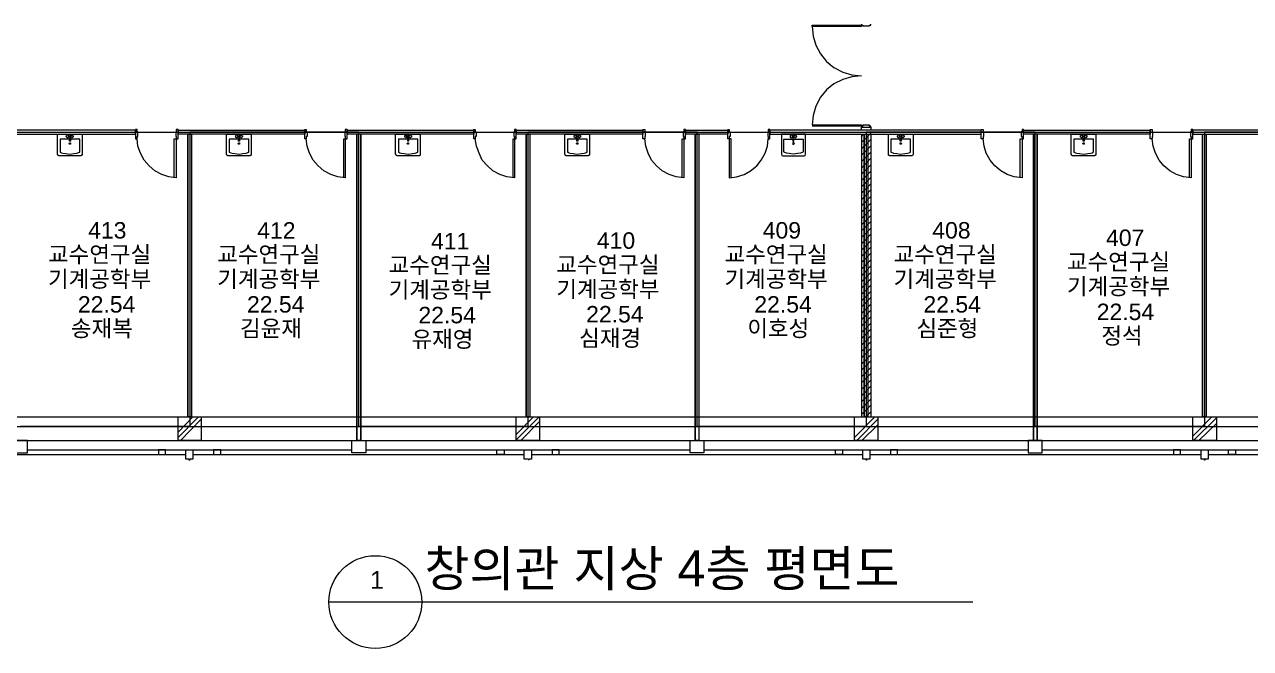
# Model space of a CAD drawing. Header units: millimetres. Extents: x -750 to 99069, y 12094 to 66109.
# Drawn here: x 36556 to 62646, y 12094 to 25368 of the extents above; entities that cross this region are included whole.
import ezdxf

# ---------------------------------------------------------------- set-up
doc = ezdxf.new("R2010")
doc.units = ezdxf.units.MM
doc.layers.add('PDF_문자', color=7, linetype='Continuous')
doc.layers.add('PDF_형상', color=7, linetype='Continuous')
doc.styles.add('PDF 맑은고딕', font='Arial.ttf')
doc.styles.add('PDF 맑은고딕Semilight', font='Arial.ttf')

msp = doc.modelspace()

# ---------------------------------------------------------------- linework, layer by layer
at = {"layer": 'PDF_형상', "lineweight": 5}
for points in [[(11480, 25715), (11480, 26211), (10974, 26211), (10974, 25715), (11480, 25715), (11480, 17021), (90266, 17021), (90266, 26112)], [(53316, 25358), (54367, 25358), (54397, 25358), (54397, 25339), (54536, 25339), (54536, 25358), (54566, 25358), (54566, 25378)], [(54367, 25378), (54367, 25358), (54367, 25329), (53316, 25329), (53336, 25121), (53396, 24932), (53495, 24744), (53624, 24585), (53782, 24456), (53971, 24357), (54159, 24298), (54367, 24278), (54159, 24258), (53971, 24199), (53782, 24109), (53624, 23980), (53495, 23822), (53396, 23633), (53336, 23435), (53316, 23237), (54367, 23237), (54367, 23207), (54367, 23187)], [(53316, 25358), (53316, 25329), (53316, 25358)], [(54367, 23118), (54367, 23187), (54566, 23187), (54566, 23207), (54536, 23207), (54536, 23227), (54397, 23227), (54397, 23207), (54367, 23207), (53316, 23207)], [(18479, 23078), (22078, 23078), (25676, 23078), (29275, 23078), (32874, 23078), (36473, 23078), (40071, 23078), (43670, 23078), (47269, 23078), (50868, 23078), (54466, 23078), (58065, 23078), (61664, 23078), (68862, 23078)], [(38921, 23039), (38921, 23118), (36225, 23118), (36225, 23039), (38921, 23039), (38921, 23138), (38921, 22939), (38951, 22939), (38951, 22989), (38971, 22989), (38971, 23088), (38951, 23088), (38951, 23138), (38921, 23138)], [(68862, 23078), (61664, 23078), (61664, 16813), (58065, 16813), (58065, 23078), (54466, 23078), (54466, 16813), (50868, 16813), (50868, 23078), (47269, 23078), (47269, 16813), (43670, 16813), (43670, 23078), (40071, 23078), (40071, 16813), (36473, 16813)], [(36473, 23078), (40071, 23078), (40071, 16813), (43670, 16813), (43670, 23078), (47269, 23078), (47269, 16813), (50868, 16813), (50868, 23078), (54466, 23078), (54466, 16813), (58065, 16813), (58065, 23078), (61664, 23078), (61664, 16813), (68862, 16813)], [(42520, 23138), (42520, 23039), (39824, 23039), (39824, 23118), (42520, 23118), (42520, 23039)], [(39824, 23138), (39824, 23039)], [(40032, 23039), (40032, 17021)], [(40111, 23039), (40111, 17021)], [(46119, 23138), (46119, 23039), (43422, 23039), (43422, 23118), (46119, 23118), (46119, 23039)], [(43422, 23138), (43422, 23039)], [(43710, 16515), (43710, 23039), (43631, 23039), (43631, 16515)], [(43710, 23039), (43710, 16515), (43631, 16515), (43631, 23039)], [(47021, 23138), (47021, 23039), (47021, 23118), (49718, 23118), (49718, 23039), (47021, 23039)], [(47229, 23039), (47229, 17021)], [(47309, 23039), (47309, 17021)], [(49718, 23138), (49718, 23039)], [(51522, 23138), (51522, 23039), (50620, 23039), (50620, 23118), (51522, 23118), (51522, 23039)], [(50620, 23138), (50620, 23039)], [(50828, 23039), (50828, 16515)], [(50907, 23039), (50907, 16515)], [(52414, 23138), (52414, 23039)], [(54367, 22860), (54566, 23058)], [(54367, 22989), (54407, 23039)], [(54367, 23039), (54367, 17021)], [(54427, 23039), (54427, 17021)], [(54506, 23039), (54506, 17021)], [(54566, 23187), (54566, 23118)], [(54566, 23039), (54566, 17021)], [(60514, 23138), (60514, 23039), (57817, 23039), (57817, 23118), (60514, 23118), (60514, 23039)], [(58105, 16515), (58105, 23039), (58026, 23039), (58026, 16515)], [(58105, 23039), (58105, 16515), (58026, 16515), (58026, 23039)], [(61416, 23138), (61416, 23039)], [(61624, 23039), (61624, 17021)], [(61704, 23039), (61704, 17021)], [(37504, 22930), (37315, 22930), (37315, 22662), (37315, 22652), (37345, 22642), (37375, 22632), (37434, 22622), (37524, 22612), (37603, 22622), (37672, 22632), (37692, 22642), (37722, 22652), (37732, 22652), (37732, 22662), (37732, 22930), (37533, 22930)], [(39744, 22107), (39744, 22939), (39784, 22939), (39784, 22107), (39625, 22126), (39477, 22176), (39328, 22255), (39209, 22364), (39100, 22483), (39021, 22632), (38971, 22781), (38951, 22939)], [(41112, 22930), (40914, 22930), (40914, 22662), (40914, 22652), (40944, 22642), (40974, 22632), (41033, 22622), (41122, 22612), (41202, 22622), (41271, 22632), (41291, 22642), (41321, 22652), (41331, 22652), (41331, 22662), (41331, 22930), (41132, 22930)], [(43353, 22107), (43353, 22939), (43383, 22939), (43383, 22107), (43224, 22126), (43075, 22176), (42927, 22255), (42808, 22364), (42699, 22483), (42619, 22632), (42570, 22781), (42550, 22939)], [(44711, 22930), (44513, 22930), (44513, 22662), (44513, 22652), (44523, 22652), (44543, 22642), (44572, 22632), (44632, 22622), (44721, 22612), (44810, 22622), (44870, 22632), (44890, 22642), (44919, 22652), (44929, 22652), (44929, 22662), (44929, 22930), (44731, 22930)], [(46952, 22107), (46952, 22939), (46981, 22939), (46981, 22107), (46823, 22126), (46674, 22176), (46525, 22255), (46406, 22364), (46297, 22483), (46228, 22632), (46178, 22781), (46149, 22939)], [(48310, 22930), (48112, 22930), (48112, 22662), (48112, 22652), (48122, 22652), (48141, 22642), (48171, 22632), (48231, 22622), (48320, 22612), (48409, 22622), (48469, 22632), (48498, 22642), (48518, 22652), (48528, 22652), (48528, 22662), (48528, 22930), (48330, 22930)], [(50550, 22107), (50550, 22939), (50590, 22939), (50590, 22107), (50422, 22126), (50273, 22176), (50124, 22255), (50005, 22364), (49896, 22483), (49827, 22632), (49777, 22781), (49757, 22939)], [(51591, 22107), (51591, 22939), (51552, 22939), (51552, 22107), (51710, 22126), (51869, 22176), (52008, 22255), (52137, 22364), (52236, 22483), (52315, 22632), (52365, 22781), (52385, 22939)], [(52930, 22930), (53128, 22930), (53128, 22662), (53118, 22652), (53069, 22632), (53009, 22622), (52920, 22612), (52831, 22622), (52771, 22632), (52722, 22652), (52712, 22662), (52712, 22930), (52910, 22930)], [(54367, 22721), (54566, 22920)], [(54367, 22592), (54566, 22791)], [(55190, 22930), (54992, 22930), (54992, 22662), (54992, 22652), (55002, 22652), (55032, 22642), (55051, 22632), (55121, 22622), (55200, 22612), (55289, 22622), (55349, 22632), (55379, 22642), (55408, 22652), (55408, 22662), (55408, 22930), (55220, 22930)], [(57748, 22107), (57748, 22939), (57788, 22939), (57788, 22107), (57619, 22126), (57470, 22176), (57332, 22255), (57203, 22364), (57104, 22483), (57024, 22632), (56975, 22781), (56955, 22939)], [(59086, 22930), (58888, 22930), (58888, 22662), (58888, 22652), (58898, 22652), (58918, 22642), (58948, 22632), (59007, 22622), (59096, 22612), (59186, 22622), (59245, 22632), (59275, 22642), (59295, 22652), (59304, 22652), (59304, 22662), (59304, 22930), (59106, 22930)], [(61347, 22107), (61347, 22939), (61386, 22939), (61386, 22107), (61218, 22126), (61069, 22176), (60930, 22255), (60801, 22364), (60702, 22483), (60623, 22632), (60573, 22781), (60554, 22939)], [(54367, 22454), (54566, 22652)], [(54367, 22315), (54566, 22523)], [(54367, 22186), (54566, 22384)], [(54367, 22047), (54566, 22245)], [(54367, 21918), (54566, 22117)], [(54367, 21780), (54566, 21978)], [(54367, 21641), (54566, 21849)], [(54367, 21512), (54566, 21710)], [(54367, 21373), (54566, 21571)], [(54367, 21244), (54566, 21442)], [(54367, 21105), (54566, 21304)], [(54367, 20976), (54566, 21175)], [(54367, 20838), (54566, 21036)], [(54367, 20699), (54566, 20907)], [(54367, 20570), (54566, 20768)], [(54367, 20431), (54566, 20629)], [(54367, 20302), (54566, 20501)], [(54367, 20164), (54566, 20362)], [(54367, 20025), (54566, 20233)], [(54367, 19896), (54566, 20094)], [(54367, 19757), (54566, 19955)], [(54367, 19628), (54566, 19826)], [(54367, 19489), (54566, 19688)], [(54367, 19361), (54566, 19559)], [(54367, 19222), (54566, 19420)], [(54367, 19083), (54566, 19291)], [(54367, 18954), (54566, 19152)], [(54367, 18815), (54566, 19014)], [(54367, 18686), (54566, 18885)], [(54367, 18548), (54566, 18746)], [(54367, 18409), (54566, 18617)], [(54367, 18280), (54566, 18478)], [(54367, 18141), (54566, 18339)], [(54367, 18012), (54566, 18210)], [(54367, 17873), (54566, 18072)], [(54367, 17745), (54566, 17943)], [(54367, 17606), (54566, 17804)], [(54367, 17467), (54566, 17675)], [(54367, 17338), (54566, 17536)], [(54367, 17199), (54566, 17398)], [(54367, 17070), (54566, 17269)], [(36512, 17021), (43631, 17021)], [(40260, 17021), (39824, 16585)], [(40141, 17021), (39824, 16694)], [(40319, 16971), (39873, 16515)], [(43710, 17021), (50828, 17021)], [(47507, 17021), (47021, 16535)], [(47388, 17021), (47021, 16644)], [(50907, 17021), (58026, 17021)], [(54655, 17021), (54219, 16585)], [(54714, 16971), (54268, 16515)], [(54457, 17021), (54566, 17130)], [(58105, 17021), (65223, 17021)], [(61823, 17021), (61416, 16614)], [(61922, 17001), (61436, 16515)], [(18479, 16813), (22078, 16813), (25676, 16813), (29275, 16813), (32874, 16813), (36473, 16813), (40071, 16813), (43670, 16813), (47269, 16813), (50868, 16813), (54466, 16813), (58065, 16813), (61664, 16813), (68862, 16813)], [(47517, 16922), (47120, 16515)], [(54714, 16852), (54377, 16515)], [(61922, 16882), (61545, 16515)], [(11876, 16515), (75464, 16515), (75811, 16515)], [(32943, 16218), (39992, 16218)], [(36621, 16317), (43521, 16317)], [(40141, 16218), (47190, 16218)], [(43819, 16317), (50719, 16317)], [(47269, 16119), (47190, 16119), (47190, 16317), (47348, 16317), (47348, 16119), (47279, 16119), (47279, 16099)], [(47348, 16218), (54397, 16218)], [(51016, 16317), (57917, 16317)], [(54546, 16218), (61595, 16218)], [(58214, 16317), (65114, 16317)], [(61743, 16218), (68792, 16218)], [(43036, 13085), (56737, 13085)]]:
    msp.add_lwpolyline(points, dxfattribs=at)
for points in [[(37256, 22612), (37256, 23039), (37781, 23039), (37781, 22612), (37781, 22602), (37781, 22592), (37771, 22592), (37771, 22583), (37761, 22583), (37761, 22573), (37752, 22573), (37742, 22573), (37296, 22573), (37286, 22573), (37276, 22583), (37266, 22592), (37266, 22602), (37256, 22602)], [(37444, 22989), (37444, 22999), (37454, 22999), (37454, 23009), (37464, 23009), (37464, 23019), (37474, 23019), (37484, 23019), (37484, 23009), (37494, 23009), (37494, 22999), (37504, 22999), (37504, 22989), (37504, 22979), (37494, 22979), (37494, 22969), (37484, 22969), (37474, 22959), (37464, 22959), (37464, 22969), (37454, 22969), (37454, 22979)], [(37533, 22900), (37533, 22890), (37524, 22890), (37514, 22890), (37514, 22900), (37504, 23019), (37504, 23029), (37514, 23029), (37514, 23039), (37524, 23039), (37524, 23029), (37533, 23029), (37533, 23019)], [(37543, 22989), (37543, 22999), (37543, 23009), (37553, 23009), (37563, 23019), (37573, 23019), (37583, 23009), (37593, 22999), (37593, 22989), (37593, 22979), (37583, 22969), (37573, 22969), (37573, 22959), (37563, 22959), (37553, 22969), (37543, 22969), (37543, 22979)], [(39824, 22939), (39824, 23138), (39784, 23138), (39784, 23088), (39774, 23088), (39774, 22989), (39784, 22989), (39784, 22939)], [(40032, 23039), (40111, 23039), (40111, 17021), (40032, 17021)], [(40855, 22612), (40855, 23039), (41380, 23039), (41380, 22612), (41380, 22602), (41380, 22592), (41370, 22592), (41370, 22583), (41360, 22583), (41360, 22573), (41350, 22573), (41340, 22573), (40894, 22573), (40884, 22573), (40874, 22583), (40865, 22592), (40865, 22602), (40855, 22602)], [(41043, 22989), (41053, 22999), (41053, 23009), (41063, 23009), (41063, 23019), (41073, 23019), (41083, 23019), (41083, 23009), (41093, 23009), (41093, 22999), (41102, 22999), (41102, 22989), (41102, 22979), (41093, 22979), (41093, 22969), (41083, 22969), (41073, 22959), (41063, 22959), (41063, 22969), (41053, 22969), (41053, 22979), (41053, 22989)], [(41132, 22900), (41132, 22890), (41122, 22890), (41112, 22890), (41112, 22900), (41102, 23019), (41102, 23029), (41112, 23029), (41112, 23039), (41122, 23039), (41132, 23029), (41132, 23019)], [(41142, 22989), (41142, 22999), (41142, 23009), (41152, 23009), (41162, 23019), (41172, 23019), (41182, 23009), (41192, 22999), (41192, 22989), (41192, 22979), (41182, 22969), (41172, 22969), (41172, 22959), (41162, 22959), (41152, 22969), (41142, 22969), (41142, 22979)], [(42520, 22939), (42520, 23138), (42550, 23138), (42550, 23088), (42570, 23088), (42570, 22989), (42550, 22989), (42550, 22939)], [(43422, 22939), (43422, 23138), (43383, 23138), (43383, 23088), (43373, 23088), (43373, 22989), (43383, 22989), (43383, 22939)], [(44453, 22612), (44453, 23039), (44979, 23039), (44979, 22612), (44979, 22602), (44979, 22592), (44969, 22592), (44969, 22583), (44959, 22583), (44959, 22573), (44949, 22573), (44493, 22573), (44483, 22573), (44473, 22583), (44463, 22592), (44463, 22602), (44453, 22602)], [(44652, 22989), (44652, 22999), (44652, 23009), (44662, 23009), (44672, 23019), (44681, 23019), (44681, 23009), (44691, 23009), (44701, 22999), (44701, 22989), (44701, 22979), (44691, 22969), (44681, 22969), (44681, 22959), (44672, 22959), (44662, 22969), (44652, 22969), (44652, 22979)], [(44731, 22900), (44731, 22890), (44721, 22890), (44711, 22890), (44711, 22900), (44701, 23019), (44701, 23029), (44711, 23029), (44711, 23039), (44721, 23039), (44731, 23029), (44731, 23019)], [(44741, 22989), (44741, 22999), (44751, 23009), (44761, 23019), (44771, 23019), (44781, 23009), (44790, 23009), (44790, 22999), (44790, 22989), (44790, 22979), (44790, 22969), (44781, 22969), (44771, 22969), (44771, 22959), (44761, 22959), (44751, 22969), (44741, 22979)], [(46119, 22939), (46119, 23138), (46149, 23138), (46149, 23088), (46169, 23088), (46169, 22989), (46149, 22989), (46149, 22939)], [(47021, 22939), (47021, 23138), (46981, 23138), (46981, 23088), (46972, 23088), (46972, 22989), (46981, 22989), (46981, 22939)], [(47229, 23039), (47309, 23039), (47309, 17021), (47229, 17021)], [(48052, 22612), (48052, 23039), (48578, 23039), (48578, 22612), (48578, 22602), (48578, 22592), (48568, 22592), (48568, 22583), (48558, 22583), (48558, 22573), (48548, 22573), (48092, 22573), (48082, 22573), (48072, 22583), (48062, 22592), (48062, 22602)], [(48250, 22989), (48250, 22999), (48250, 23009), (48260, 23009), (48270, 23019), (48280, 23019), (48290, 23009), (48300, 22999), (48300, 22989), (48300, 22979), (48290, 22969), (48280, 22969), (48280, 22959), (48270, 22959), (48260, 22969), (48250, 22969), (48250, 22979)], [(48330, 22900), (48330, 22890), (48320, 22890), (48310, 22890), (48310, 22900), (48300, 23019), (48300, 23029), (48310, 23029), (48310, 23039), (48320, 23039), (48330, 23029), (48330, 23019)], [(48340, 22989), (48340, 22999), (48350, 23009), (48359, 23019), (48369, 23019), (48379, 23009), (48389, 23009), (48389, 22999), (48389, 22989), (48389, 22979), (48389, 22969), (48379, 22969), (48369, 22969), (48369, 22959), (48359, 22959), (48350, 22969), (48340, 22979)], [(49718, 22939), (49718, 23138), (49757, 23138), (49757, 23088), (49767, 23088), (49767, 22989), (49757, 22989), (49757, 22939)], [(50620, 22939), (50620, 23138), (50590, 23138), (50590, 23088), (50570, 23088), (50570, 22989), (50590, 22989), (50590, 22939)], [(50828, 23039), (50907, 23039), (50907, 16515), (50828, 16515)], [(51522, 22939), (51522, 23138), (51552, 23138), (51552, 23088), (51572, 23088), (51572, 22989), (51552, 22989), (51552, 22939)], [(52414, 22939), (52414, 23138), (52385, 23138), (52385, 23088), (52375, 23088), (52375, 22989), (52385, 22989), (52385, 22939)], [(56915, 23039), (56915, 23118), (52414, 23118), (52414, 23039)], [(53178, 23039), (52662, 23039), (52662, 22612), (52672, 22583), (52692, 22573), (53148, 22573), (53168, 22583), (53178, 22612)], [(52900, 22989), (52890, 23009), (52870, 23019), (52851, 23009), (52851, 22989), (52851, 22969), (52870, 22959), (52890, 22969)], [(52930, 23019), (52930, 23029), (52920, 23039), (52910, 23029), (52900, 23019), (52910, 22900), (52910, 22890), (52920, 22890), (52930, 22890), (52930, 22900)], [(52989, 22989), (52979, 23009), (52969, 23019), (52950, 23009), (52940, 22989), (52950, 22969), (52969, 22959), (52979, 22969)], [(54427, 23039), (54506, 23039), (54506, 17021), (54427, 17021)], [(54942, 22612), (54942, 23039), (55468, 23039), (55468, 22612), (55468, 22602), (55458, 22592), (55448, 22583), (55438, 22573), (55428, 22573), (54982, 22573), (54972, 22573), (54962, 22573), (54962, 22583), (54952, 22583), (54952, 22592), (54942, 22592), (54942, 22602)], [(55131, 22989), (55131, 22999), (55141, 22999), (55141, 23009), (55151, 23009), (55151, 23019), (55160, 23019), (55170, 23019), (55170, 23009), (55180, 23009), (55180, 22999), (55180, 22989), (55180, 22979), (55180, 22969), (55170, 22969), (55160, 22959), (55151, 22959), (55151, 22969), (55141, 22969), (55141, 22979), (55131, 22979)], [(55210, 22900), (55210, 22890), (55200, 22890), (55190, 22890), (55190, 22900), (55190, 23019), (55190, 23029), (55200, 23029), (55200, 23039), (55210, 23039), (55210, 23029), (55220, 23029), (55220, 23019)], [(55220, 22989), (55220, 22999), (55230, 22999), (55230, 23009), (55240, 23009), (55240, 23019), (55250, 23019), (55260, 23019), (55260, 23009), (55270, 23009), (55270, 22999), (55279, 22999), (55279, 22989), (55279, 22979), (55270, 22979), (55270, 22969), (55260, 22969), (55250, 22959), (55240, 22959), (55240, 22969), (55230, 22969), (55230, 22979)], [(56915, 22939), (56915, 23138), (56955, 23138), (56955, 23088), (56965, 23088), (56965, 22989), (56955, 22989), (56955, 22939)], [(57817, 22939), (57817, 23138), (57788, 23138), (57788, 23088), (57768, 23088), (57768, 22989), (57788, 22989), (57788, 22939)], [(58829, 22612), (58829, 23039), (59354, 23039), (59354, 22612), (59354, 22602), (59354, 22592), (59344, 22592), (59344, 22583), (59334, 22583), (59334, 22573), (59324, 22573), (58868, 22573), (58858, 22573), (58848, 22583), (58839, 22592), (58839, 22602)], [(59027, 22989), (59027, 22999), (59027, 23009), (59037, 23009), (59047, 23019), (59057, 23019), (59067, 23009), (59076, 22999), (59076, 22989), (59076, 22979), (59067, 22969), (59057, 22969), (59057, 22959), (59047, 22959), (59037, 22969), (59027, 22969), (59027, 22979)], [(59106, 22900), (59106, 22890), (59096, 22890), (59086, 22890), (59086, 22900), (59076, 23019), (59076, 23029), (59086, 23029), (59086, 23039), (59096, 23039), (59106, 23029), (59106, 23019)], [(59116, 22989), (59116, 22999), (59126, 23009), (59136, 23019), (59146, 23019), (59156, 23009), (59166, 23009), (59166, 22999), (59166, 22989), (59166, 22979), (59166, 22969), (59156, 22969), (59146, 22969), (59146, 22959), (59136, 22959), (59126, 22969), (59116, 22979)], [(60514, 22939), (60514, 23138), (60554, 23138), (60554, 23088), (60564, 23088), (60564, 22989), (60554, 22989), (60554, 22939)], [(61416, 22939), (61416, 23138), (61386, 23138), (61386, 23088), (61367, 23088), (61367, 22989), (61386, 22989), (61386, 22939)], [(64519, 23039), (64519, 23118), (61416, 23118), (61416, 23039)], [(61624, 23039), (61704, 23039), (61704, 17021), (61624, 17021)], [(37504, 22840), (37514, 22850), (37524, 22850), (37533, 22850), (37533, 22840), (37533, 22830), (37533, 22820), (37524, 22820), (37514, 22820), (37504, 22830)], [(41102, 22840), (41112, 22850), (41122, 22850), (41132, 22850), (41132, 22840), (41132, 22830), (41132, 22820), (41122, 22820), (41112, 22820), (41102, 22830)], [(44701, 22840), (44711, 22850), (44721, 22850), (44731, 22850), (44731, 22840), (44731, 22830), (44731, 22820), (44721, 22820), (44711, 22820), (44701, 22830)], [(48300, 22840), (48310, 22840), (48310, 22850), (48320, 22850), (48330, 22850), (48330, 22840), (48330, 22830), (48330, 22820), (48320, 22820), (48310, 22820), (48310, 22830), (48300, 22830)], [(52940, 22840), (52930, 22850), (52920, 22850), (52910, 22850), (52900, 22840), (52910, 22820), (52920, 22820), (52930, 22820)], [(55190, 22840), (55190, 22850), (55200, 22850), (55210, 22850), (55220, 22840), (55220, 22830), (55210, 22820), (55200, 22820), (55190, 22820), (55190, 22830)], [(59076, 22840), (59086, 22840), (59086, 22850), (59096, 22850), (59106, 22850), (59106, 22840), (59106, 22830), (59106, 22820), (59096, 22820), (59086, 22820), (59086, 22830), (59076, 22830)], [(39824, 17021), (40319, 17021), (40319, 16515), (39824, 16515)], [(47021, 17021), (47517, 17021), (47517, 16515), (47021, 16515)], [(54219, 17021), (54714, 17021), (54714, 16515), (54219, 16515)], [(61416, 17021), (61922, 17021), (61922, 16515), (61416, 16515)], [(36621, 16515), (36324, 16515), (36324, 16257), (36621, 16257)], [(43819, 16515), (43819, 16257), (43521, 16257), (43521, 16515)], [(51016, 16515), (51016, 16257), (50719, 16257), (50719, 16515)], [(58214, 16257), (58214, 16515), (57917, 16515), (57917, 16257)], [(39407, 16317), (39407, 16218), (39556, 16218), (39556, 16317)], [(40071, 16099), (40062, 16099), (40062, 16119), (39992, 16119), (39992, 16317), (40141, 16317), (40141, 16119), (40071, 16119)], [(40736, 16317), (40577, 16317), (40577, 16218), (40736, 16218)], [(46605, 16317), (46763, 16317), (46763, 16218), (46605, 16218)], [(47933, 16317), (47784, 16317), (47784, 16218), (47933, 16218)], [(53812, 16317), (53961, 16317), (53961, 16218), (53812, 16218)], [(54476, 16099), (54466, 16099), (54466, 16119), (54397, 16119), (54397, 16317), (54546, 16317), (54546, 16119), (54476, 16119)], [(55131, 16317), (54982, 16317), (54982, 16218), (55131, 16218)], [(61010, 16317), (61010, 16218), (61158, 16218), (61158, 16317)], [(61674, 16099), (61664, 16099), (61664, 16119), (61595, 16119), (61595, 16317), (61743, 16317), (61743, 16119), (61674, 16119)], [(62180, 16218), (62180, 16317), (62328, 16317), (62328, 16218)]]:
    msp.add_lwpolyline(points, close=True, dxfattribs=at)
msp.add_circle((44021, 13081), 987, dxfattribs=at)

# ---------------------------------------------------------------- texts
at = {"layer": 'PDF_문자', "attachment_point": 4}
for s, insert, char_height, style in [('413', (37910, 20988), 349.8, 'PDF 맑은고딕Semilight'), ('412', (41509, 20988), 349.8, 'PDF 맑은고딕Semilight'), ('409', (52266, 20988), 349.8, 'PDF 맑은고딕Semilight'), ('408', (55874, 20988), 349.8, 'PDF 맑은고딕Semilight'), ('411', (45207, 20760), 349.8, 'PDF 맑은고딕Semilight'), ('410', (48736, 20770), 349.8, 'PDF 맑은고딕Semilight'), ('407', (59572, 20829), 349.8, 'PDF 맑은고딕Semilight'), ('교수연구실', (37057, 20462), 349.8, 'PDF 맑은고딕Semilight'), ('교수연구실', (40657, 20462), 349.8, 'PDF 맑은고딕Semilight'), ('교수연구실', (51453, 20462), 349.8, 'PDF 맑은고딕Semilight'), ('교수연구실', (55051, 20462), 349.8, 'PDF 맑은고딕Semilight'), ('교수연구실', (44305, 20235), 349.8, 'PDF 맑은고딕Semilight'), ('교수연구실', (47874, 20244), 349.8, 'PDF 맑은고딕Semilight'), ('교수연구실', (58739, 20304), 349.8, 'PDF 맑은고딕Semilight'), ('기계공학부', (37057, 19937), 349.8, 'PDF 맑은고딕Semilight'), ('기계공학부', (40657, 19937), 349.8, 'PDF 맑은고딕Semilight'), ('기계공학부', (51453, 19937), 349.8, 'PDF 맑은고딕Semilight'), ('기계공학부', (55051, 19937), 349.8, 'PDF 맑은고딕Semilight'), ('기계공학부', (44305, 19709), 349.8, 'PDF 맑은고딕Semilight'), ('기계공학부', (47874, 19719), 349.8, 'PDF 맑은고딕Semilight'), ('기계공학부', (58739, 19778), 349.8, 'PDF 맑은고딕Semilight'), ('22.54', (37692, 19412), 349.8, 'PDF 맑은고딕Semilight'), ('22.54', (41291, 19412), 349.8, 'PDF 맑은고딕Semilight'), ('22.54', (52087, 19412), 349.8, 'PDF 맑은고딕Semilight'), ('22.54', (55686, 19412), 349.8, 'PDF 맑은고딕Semilight'), ('22.54', (44939, 19184), 349.8, 'PDF 맑은고딕Semilight'), ('22.54', (48508, 19203), 349.8, 'PDF 맑은고딕Semilight'), ('22.54', (59374, 19253), 349.8, 'PDF 맑은고딕Semilight'), ('송재복', (37543, 18886), 349.8, 'PDF 맑은고딕Semilight'), ('김윤재', (41142, 18886), 349.8, 'PDF 맑은고딕Semilight'), ('이호성', (51938, 18886), 349.8, 'PDF 맑은고딕Semilight'), ('심준형', (55537, 18886), 349.8, 'PDF 맑은고딕Semilight'), ('유재영', (44791, 18658), 349.8, 'PDF 맑은고딕Semilight'), ('심재경', (48360, 18678), 349.8, 'PDF 맑은고딕Semilight'), ('정석', (59473, 18728), 349.8, 'PDF 맑은고딕Semilight'), ('창의관 지상 4층 평면도', (45068, 13755), 763.77, 'PDF 맑은고딕'), ('1', (43908, 13552), 376, 'PDF 맑은고딕')]:
    msp.add_mtext(s, dxfattribs=dict(at, insert=insert, char_height=char_height, style=style))

doc.saveas('drawing.dxf')
